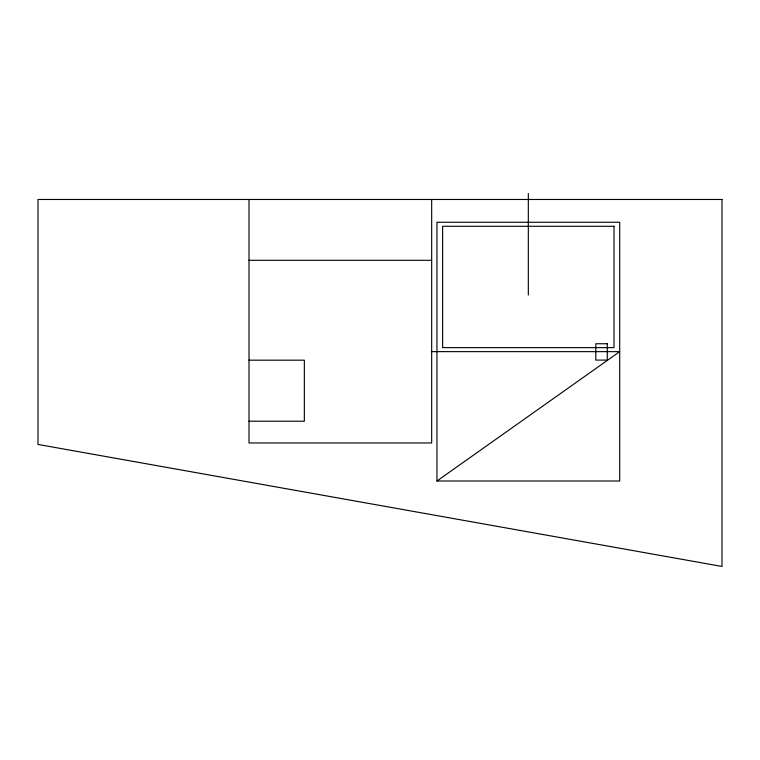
<?xml version="1.0" encoding="UTF-8"?>
<svg xmlns="http://www.w3.org/2000/svg" width="760" height="760" viewBox="0 0 760 760"><rect width="100%" height="100%" fill="white"/><g stroke="black" fill="none" stroke-linecap="round" stroke-linejoin="round"><path stroke-width="1.14" d="M528.323 295.003L528.323 193.543M436.952 481.013L619.694 481.013L619.694 222.271L436.952 222.271L436.952 481.013L619.694 351.642L431.376 351.633M249.005 260.3L431.67 260.3M249.005 360.183L304.351 360.183L304.351 421.22L249.005 421.22M431.67 199.481L431.67 442.966L249.005 442.966L249.005 199.481M722 199.481L38 199.481L38 444.438L722 566.457L722 199.481M614.014 226.29L442.624 226.29L442.624 347.624L614.014 347.624L614.014 226.29M607.269 343.738L595.811 343.738L595.811 360.088L607.269 360.088L607.269 343.738"/></g></svg>
